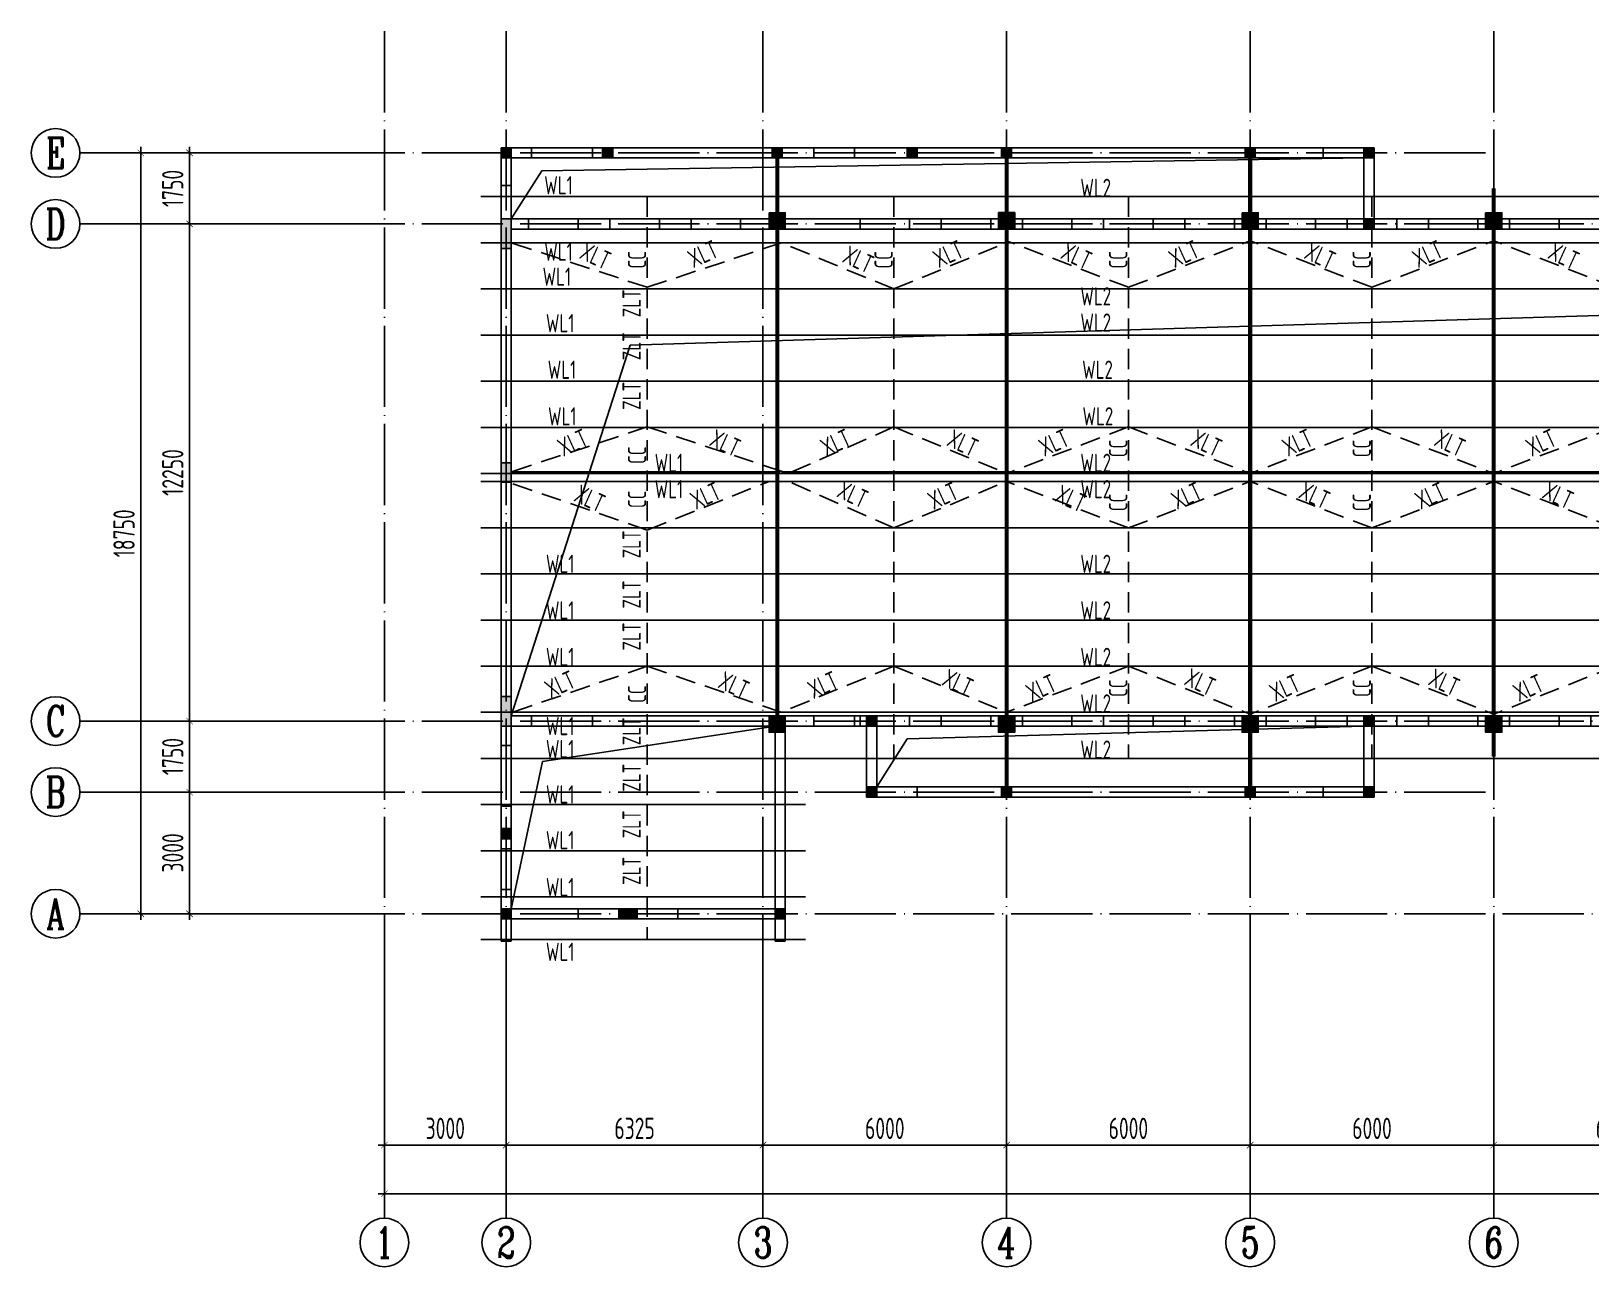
# Model space of a CAD drawing. Extents: x -159214 to 158333, y 7819 to 689505.
# Drawn here: x -159214 to -120799, y 282470 to 312920 of the extents above; entities that cross this region are included whole.
import ezdxf
from ezdxf.enums import TextEntityAlignment as Align

# ---------------------------------------------------------------- set-up
doc = ezdxf.new("R2010")
doc.units = 0
doc.header["$LTSCALE"] = 1000
doc.header["$PDMODE"] = 3
doc.linetypes.add('DASHED', pattern=[0.75, 0.5, -0.25])
doc.linetypes.add('DOTE', pattern=[2.42, 2, -0.2, 0.02, -0.2])
doc.layers.get('0').update_dxf_attribs({"linetype": 'CONTINUOUS'})
doc.layers.get('Defpoints').update_dxf_attribs({"linetype": 'CONTINUOUS'})
for name, color, linetype in [('d-一层结构平面', 4, 'CONTINUOUS'), ('d-檩条布置', 7, 'CONTINUOUS'), ('d-轴线', 7, 'CONTINUOUS'), ('系杆编号', 7, 'CONTINUOUS'), ('邓-AXIS', 1, 'DOTE'), ('邓-AXIS_DIM', 3, 'CONTINUOUS'), ('邓-AXIS_NUM', 7, 'CONTINUOUS'), ('邓-BEAM_BR', 4, 'DASHED'), ('邓-BEAM_SE_CON', 144, 'CONTINUOUS'), ('邓-BEAM_WA', 4, 'DASHED'), ('邓-COLU', 7, 'CONTINUOUS'), ('邓-COLU_HATCH', 8, 'CONTINUOUS'), ('邓-DIM', 3, 'CONTINUOUS'), ('邓-STPM_RBEAM_THICK', 3, 'CONTINUOUS'), ('邓-STPM_SBEAM_THICK', 2, 'CONTINUOUS'), ('邓-STWM_PL_NUM', 7, 'CONTINUOUS'), ('邓-STWM_PL_THIN', 2, 'CONTINUOUS'), ('邓-STWM_XLT_TNDSH', 6, 'DASHED'), ('邓-STWM_ZLT_TNDSH', 6, 'DASHED'), ('邓-TEXT', 7, 'CONTINUOUS'), ('邓-WALL', 2, 'CONTINUOUS'), ('邓-WALL_BR', 2, 'CONTINUOUS')]:
    doc.layers.add(name, color=color, linetype=linetype)
doc.styles.add('TSSD_Axis', font='complex.shx', dxfattribs={"width": 0.7, "bigfont": 'hztxt.shx'})
doc.styles.add('TSSD_Dimension', font='tssdeng.shx', dxfattribs={"width": 0.7, "bigfont": 'Hztxt.shx'})
doc.styles.add('TSSD_Label', font='tssdeng.shx', dxfattribs={"width": 0.7, "bigfont": 'Hztxt.shx'})
doc.dimstyles.new('TSSD_150_150', dxfattribs={"dimtxt": 525, "dimasz": 150, "dimexe": 150, "dimexo": 375, "dimgap": 150, "dimtad": 1, "dimdec": 0, "dimzin": 0, "dimdsep": 46, "dimtxsty": 'TSSD_Dimension', "dimblk": 'ARCHTICK', "dimblk1": 'ARCHTICK', "dimblk2": 'ARCHTICK', "dimcen": 0, "dimdle": 150, "dimclrt": 7, "dimadec": 0, "dimazin": 0, "dimtfac": 1, "dimtdec": 0, "dimtix": 1, "dimtmove": 2, "dimatfit": 3, "dimfxl": 1, "dimtolj": 1, "dimtzin": 0, "dimarcsym": 0})

# ---------------------------------------------------------------- blocks, each defined once
blk = doc.blocks.new('_ArchTick')
at = {"color": 0, "linetype": 'ByBlock', "const_width": 0.1}
blk.add_lwpolyline([(-0.53, -0.53), (0.53, 0.53)], dxfattribs=at)
blk = doc.blocks.new('*D147')
at = {"layer": 'Defpoints', "color": 0}
for p in [(0, -18500), (99450, -18500), (99450, -23900)]:
    blk.add_point(p, dxfattribs=at)
at = {"layer": '邓-AXIS_DIM', "color": 0, "lineweight": -2}
for p, q in [((0, -18875), (0, -24050)), ((99450, -18875), (99450, -24050)), ((-150, -23900), (99600, -23900))]:
    blk.add_line(p, q, dxfattribs=at)
at = {"layer": '邓-AXIS_DIM', "color": 0, "lineweight": -2, "xscale": 150, "yscale": 150, "zscale": 150, "rotation": 180}
blk.add_blockref('_ArchTick', (0, -23900), dxfattribs=at)
at = {"layer": '邓-AXIS_DIM', "color": 0, "lineweight": -2, "xscale": 150, "yscale": 150, "zscale": 150}
blk.add_blockref('_ArchTick', (99450, -23900), dxfattribs=at)
at = {"layer": '邓-AXIS_DIM', "color": 7, "insert": (49725, -23487.5), "char_height": 525, "attachment_point": 5, "style": 'TSSD_Dimension'}
blk.add_mtext('\\A1;99450', dxfattribs=at)
blk = doc.blocks.new('ts_axno')
at = {"color": 0, "linetype": 'ByBlock', "lineweight": -2}
blk.add_circle((0, 0), 0.5, dxfattribs=at)
at = {"color": 0, "linetype": 'ByBlock', "lineweight": -2, "style": 'TSSD_Axis', "width": 0.7}
blk.add_attdef('A', text='', height=0.6, dxfattribs=at).set_placement((0, 0), align=Align.MIDDLE_CENTER)
blk = doc.blocks.new('*D148')
at = {"layer": 'Defpoints', "color": 0}
for p in [(-4800, -14000), (-1500, -14000), (-1500, -17000)]:
    blk.add_point(p, dxfattribs=at)
at = {"layer": '邓-AXIS_DIM', "color": 0, "lineweight": -2}
for p, q in [((-1875, -14000), (-4950, -14000)), ((-4800, -17150), (-4800, -13850)), ((-1875, -17000), (-4950, -17000))]:
    blk.add_line(p, q, dxfattribs=at)
at = {"layer": '邓-AXIS_DIM', "color": 0, "lineweight": -2, "xscale": 150, "yscale": 150, "zscale": 150}
for p, rotation in [((-4800, -14000), 90), ((-4800, -17000), 270)]:
    blk.add_blockref('_ArchTick', p, dxfattribs=dict(at, rotation=rotation))
at = {"layer": '邓-AXIS_DIM', "color": 7, "insert": (-5212.5, -15500), "char_height": 525, "attachment_point": 5, "rotation": 90, "style": 'TSSD_Dimension'}
blk.add_mtext('\\A1;3000', dxfattribs=at)
blk = doc.blocks.new('*D149')
at = {"layer": 'Defpoints', "color": 0}
for p in [(-4800, -12250), (-1500, -12250), (-1500, -14000)]:
    blk.add_point(p, dxfattribs=at)
at = {"layer": '邓-AXIS_DIM', "color": 0, "lineweight": -2}
for p, q in [((-1875, -12250), (-4950, -12250)), ((-4800, -14150), (-4800, -12100)), ((-1875, -14000), (-4950, -14000))]:
    blk.add_line(p, q, dxfattribs=at)
at = {"layer": '邓-AXIS_DIM', "color": 0, "lineweight": -2, "xscale": 150, "yscale": 150, "zscale": 150}
for p, rotation in [((-4800, -12250), 90), ((-4800, -14000), 270)]:
    blk.add_blockref('_ArchTick', p, dxfattribs=dict(at, rotation=rotation))
at = {"layer": '邓-AXIS_DIM', "color": 7, "insert": (-5212.5, -13125), "char_height": 525, "attachment_point": 5, "rotation": 90, "style": 'TSSD_Dimension'}
blk.add_mtext('\\A1;1750', dxfattribs=at)
blk = doc.blocks.new('*D150')
at = {"layer": 'Defpoints', "color": 0}
for p in [(-4800, 0), (-1500, 0), (-1500, -12250)]:
    blk.add_point(p, dxfattribs=at)
at = {"layer": '邓-AXIS_DIM', "color": 0, "lineweight": -2}
for p, q in [((-1875, 0), (-4950, 0)), ((-4800, -12400), (-4800, 150)), ((-1875, -12250), (-4950, -12250))]:
    blk.add_line(p, q, dxfattribs=at)
at = {"layer": '邓-AXIS_DIM', "color": 0, "lineweight": -2, "xscale": 150, "yscale": 150, "zscale": 150}
for p, rotation in [((-4800, 0), 90), ((-4800, -12250), 270)]:
    blk.add_blockref('_ArchTick', p, dxfattribs=dict(at, rotation=rotation))
at = {"layer": '邓-AXIS_DIM', "color": 7, "insert": (-5212.5, -6125), "char_height": 525, "attachment_point": 5, "rotation": 90, "style": 'TSSD_Dimension'}
blk.add_mtext('\\A1;12250', dxfattribs=at)
blk = doc.blocks.new('*D151')
at = {"layer": 'Defpoints', "color": 0}
for p in [(-4800, 1750), (-1500, 1750), (-1500, 0)]:
    blk.add_point(p, dxfattribs=at)
at = {"layer": '邓-AXIS_DIM', "color": 0, "lineweight": -2}
for p, q in [((-1875, 1750), (-4950, 1750)), ((-4800, -150), (-4800, 1900)), ((-1875, 0), (-4950, 0))]:
    blk.add_line(p, q, dxfattribs=at)
at = {"layer": '邓-AXIS_DIM', "color": 0, "lineweight": -2, "xscale": 150, "yscale": 150, "zscale": 150}
for p, rotation in [((-4800, 1750), 90), ((-4800, 0), 270)]:
    blk.add_blockref('_ArchTick', p, dxfattribs=dict(at, rotation=rotation))
at = {"layer": '邓-AXIS_DIM', "color": 7, "insert": (-5212.5, 875), "char_height": 525, "attachment_point": 5, "rotation": 90, "style": 'TSSD_Dimension'}
blk.add_mtext('\\A1;1750', dxfattribs=at)
blk = doc.blocks.new('*D152')
at = {"layer": 'Defpoints', "color": 0}
for p in [(0, -18500), (3000, -18500), (3000, -22700)]:
    blk.add_point(p, dxfattribs=at)
at = {"layer": '邓-AXIS_DIM', "color": 0, "lineweight": -2}
for p, q in [((0, -18875), (0, -22850)), ((3000, -18875), (3000, -22850)), ((-150, -22700), (3150, -22700))]:
    blk.add_line(p, q, dxfattribs=at)
at = {"layer": '邓-AXIS_DIM', "color": 0, "lineweight": -2, "xscale": 150, "yscale": 150, "zscale": 150, "rotation": 180}
blk.add_blockref('_ArchTick', (0, -22700), dxfattribs=at)
at = {"layer": '邓-AXIS_DIM', "color": 0, "lineweight": -2, "xscale": 150, "yscale": 150, "zscale": 150}
blk.add_blockref('_ArchTick', (3000, -22700), dxfattribs=at)
at = {"layer": '邓-AXIS_DIM', "color": 7, "insert": (1500, -22287.5), "char_height": 525, "attachment_point": 5, "style": 'TSSD_Dimension'}
blk.add_mtext('\\A1;3000', dxfattribs=at)
blk = doc.blocks.new('*D153')
at = {"layer": 'Defpoints', "color": 0}
for p in [(3000, -18500), (9325, -18500, 0), (9325, -22700)]:
    blk.add_point(p, dxfattribs=at)
at = {"layer": '邓-AXIS_DIM', "color": 0, "lineweight": -2}
for p, q in [((3000, -18875), (3000, -22850)), ((9325, -18875), (9325, -22850)), ((2850, -22700), (9475, -22700))]:
    blk.add_line(p, q, dxfattribs=at)
at = {"layer": '邓-AXIS_DIM', "color": 0, "lineweight": -2, "xscale": 150, "yscale": 150, "zscale": 150, "rotation": 180}
blk.add_blockref('_ArchTick', (3000, -22700), dxfattribs=at)
at = {"layer": '邓-AXIS_DIM', "color": 0, "lineweight": -2, "xscale": 150, "yscale": 150, "zscale": 150}
blk.add_blockref('_ArchTick', (9325, -22700), dxfattribs=at)
at = {"layer": '邓-AXIS_DIM', "color": 7, "insert": (6162.5, -22287.5), "char_height": 525, "attachment_point": 5, "style": 'TSSD_Dimension'}
blk.add_mtext('\\A1;6325', dxfattribs=at)
blk = doc.blocks.new('*D154')
at = {"layer": 'Defpoints', "color": 0}
for p in [(9325, -18500, 0), (15325, -18500), (15325, -22700)]:
    blk.add_point(p, dxfattribs=at)
at = {"layer": '邓-AXIS_DIM', "color": 0, "lineweight": -2}
for p, q in [((9325, -18875), (9325, -22850)), ((15325, -18875), (15325, -22850)), ((9175, -22700), (15475, -22700))]:
    blk.add_line(p, q, dxfattribs=at)
at = {"layer": '邓-AXIS_DIM', "color": 0, "lineweight": -2, "xscale": 150, "yscale": 150, "zscale": 150, "rotation": 180}
blk.add_blockref('_ArchTick', (9325, -22700), dxfattribs=at)
at = {"layer": '邓-AXIS_DIM', "color": 0, "lineweight": -2, "xscale": 150, "yscale": 150, "zscale": 150}
blk.add_blockref('_ArchTick', (15325, -22700), dxfattribs=at)
at = {"layer": '邓-AXIS_DIM', "color": 7, "insert": (12325, -22287.5), "char_height": 525, "attachment_point": 5, "style": 'TSSD_Dimension'}
blk.add_mtext('\\A1;6000', dxfattribs=at)
blk = doc.blocks.new('*D155')
at = {"layer": 'Defpoints', "color": 0}
for p in [(15325, -18500), (21325, -18500), (21325, -22700)]:
    blk.add_point(p, dxfattribs=at)
at = {"layer": '邓-AXIS_DIM', "color": 0, "lineweight": -2}
for p, q in [((15325, -18875), (15325, -22850)), ((21325, -18875), (21325, -22850)), ((15175, -22700), (21475, -22700))]:
    blk.add_line(p, q, dxfattribs=at)
at = {"layer": '邓-AXIS_DIM', "color": 0, "lineweight": -2, "xscale": 150, "yscale": 150, "zscale": 150, "rotation": 180}
blk.add_blockref('_ArchTick', (15325, -22700), dxfattribs=at)
at = {"layer": '邓-AXIS_DIM', "color": 0, "lineweight": -2, "xscale": 150, "yscale": 150, "zscale": 150}
blk.add_blockref('_ArchTick', (21325, -22700), dxfattribs=at)
at = {"layer": '邓-AXIS_DIM', "color": 7, "insert": (18325, -22287.5), "char_height": 525, "attachment_point": 5, "style": 'TSSD_Dimension'}
blk.add_mtext('\\A1;6000', dxfattribs=at)
blk = doc.blocks.new('*D156')
at = {"layer": 'Defpoints', "color": 0}
for p in [(21325, -18500), (27325, -18500), (27325, -22700)]:
    blk.add_point(p, dxfattribs=at)
at = {"layer": '邓-AXIS_DIM', "color": 0, "lineweight": -2}
for p, q in [((21325, -18875), (21325, -22850)), ((27325, -18875), (27325, -22850)), ((21175, -22700), (27475, -22700))]:
    blk.add_line(p, q, dxfattribs=at)
at = {"layer": '邓-AXIS_DIM', "color": 0, "lineweight": -2, "xscale": 150, "yscale": 150, "zscale": 150, "rotation": 180}
blk.add_blockref('_ArchTick', (21325, -22700), dxfattribs=at)
at = {"layer": '邓-AXIS_DIM', "color": 0, "lineweight": -2, "xscale": 150, "yscale": 150, "zscale": 150}
blk.add_blockref('_ArchTick', (27325, -22700), dxfattribs=at)
at = {"layer": '邓-AXIS_DIM', "color": 7, "insert": (24325, -22287.5), "char_height": 525, "attachment_point": 5, "style": 'TSSD_Dimension'}
blk.add_mtext('\\A1;6000', dxfattribs=at)
blk = doc.blocks.new('*D157')
at = {"layer": 'Defpoints', "color": 0}
for p in [(27325, -18500), (33325, -18500), (33325, -22700)]:
    blk.add_point(p, dxfattribs=at)
at = {"layer": '邓-AXIS_DIM', "color": 0, "lineweight": -2}
for p, q in [((27325, -18875), (27325, -22850)), ((33325, -18875), (33325, -22850)), ((27175, -22700), (33475, -22700))]:
    blk.add_line(p, q, dxfattribs=at)
at = {"layer": '邓-AXIS_DIM', "color": 0, "lineweight": -2, "xscale": 150, "yscale": 150, "zscale": 150, "rotation": 180}
blk.add_blockref('_ArchTick', (27325, -22700), dxfattribs=at)
at = {"layer": '邓-AXIS_DIM', "color": 0, "lineweight": -2, "xscale": 150, "yscale": 150, "zscale": 150}
blk.add_blockref('_ArchTick', (33325, -22700), dxfattribs=at)
at = {"layer": '邓-AXIS_DIM', "color": 7, "insert": (30325, -22287.5), "char_height": 525, "attachment_point": 5, "style": 'TSSD_Dimension'}
blk.add_mtext('\\A1;6000', dxfattribs=at)
blk = doc.blocks.new('*D160')
at = {"layer": 'Defpoints', "color": 0}
for p in [(-6000, 1750), (-1500, 1750), (-1500, -17000)]:
    blk.add_point(p, dxfattribs=at)
at = {"layer": '邓-AXIS_DIM', "color": 0, "lineweight": -2}
for p, q in [((-1875, 1750), (-6150, 1750)), ((-6000, -17150), (-6000, 1900)), ((-1875, -17000), (-6150, -17000))]:
    blk.add_line(p, q, dxfattribs=at)
at = {"layer": '邓-AXIS_DIM', "color": 0, "lineweight": -2, "xscale": 150, "yscale": 150, "zscale": 150}
for p, rotation in [((-6000, 1750), 90), ((-6000, -17000), 270)]:
    blk.add_blockref('_ArchTick', p, dxfattribs=dict(at, rotation=rotation))
at = {"layer": '邓-AXIS_DIM', "color": 7, "insert": (-6412.5, -7625), "char_height": 525, "attachment_point": 5, "rotation": 90, "style": 'TSSD_Dimension'}
blk.add_mtext('\\A1;18750', dxfattribs=at)
blk = doc.blocks.new('Ts_Dk')
at = {"color": 0, "linetype": 'DASHED'}
for p, q in [((0.5, 0.5), (-0.5, 0.5)), ((-0.5, -0.5), (0.5, -0.5))]:
    blk.add_line(p, q, dxfattribs=at)
at = {"color": 0, "linetype": 'ByBlock'}
for p, q in [((-0.5, 0.5), (-0.5, -0.5)), ((0.5, -0.5), (0.5, 0.5))]:
    blk.add_line(p, q, dxfattribs=at)
at = {"color": 0, "linetype": 'ByBlock', "width": 0.7}
blk.add_attdef('DK', text='', height=0.01, dxfattribs=at).set_placement((0, 1.5), align=Align.BOTTOM_CENTER)
blk = doc.blocks.new('局部柱')
at = {"layer": '邓-COLU_HATCH'}
for points in [[(-125, 125), (125, 125), (125, -125), (-125, -125)], [(6550, 125), (6800, 125), (6800, -125), (6550, -125)], [(9875, 125), (10125, 125), (10125, -125), (9875, -125)], [(12200, 125), (12450, 125), (12450, -125), (12200, -125)], [(18200, 125), (18450, 125), (18450, -125), (18200, -125)], [(21125, 125), (21375, 125), (21375, -125), (21125, -125)], [(21125, -1625), (21375, -1625), (21375, -1875), (21125, -1875)], [(8875, -13875), (9125, -13875), (9125, -14125), (8875, -14125)], [(21125, -13875), (21375, -13875), (21375, -14125), (21125, -14125)], [(8875, -15625), (9125, -15625), (9125, -15875), (8875, -15875)], [(12200, -15625), (12450, -15625), (12450, -15875), (12200, -15875)], [(18200, -15625), (18450, -15625), (18450, -15875), (18200, -15875)], [(21125, -15625), (21375, -15625), (21375, -15875), (21125, -15875)]]:
    blk.add_hatch(color=256, dxfattribs=at).paths.add_polyline_path(points)
at = {"layer": '邓-COLU'}
for points in [[(-125, 125), (125, 125), (125, -125), (-125, -125)], [(9875, 125), (10125, 125), (10125, -125), (9875, -125)], [(21125, 125), (21375, 125), (21375, -125), (21125, -125)], [(21125, -1625), (21375, -1625), (21375, -1875), (21125, -1875)], [(8875, -13875), (9125, -13875), (9125, -14125), (8875, -14125)], [(21125, -13875), (21375, -13875), (21375, -14125), (21125, -14125)], [(8875, -15625), (9125, -15625), (9125, -15875), (8875, -15875)], [(21125, -15625), (21375, -15625), (21375, -15875), (21125, -15875)]]:
    blk.add_lwpolyline(points, close=True, dxfattribs=at)
at = {"layer": '邓-COLU', "elevation": 0}
for points in [[(6550, 125), (6800, 125), (6800, -125), (6550, -125)], [(12200, 125), (12450, 125), (12450, -125), (12200, -125)], [(18200, 125), (18450, 125), (18450, -125), (18200, -125)], [(12200, -15625), (12450, -15625), (12450, -15875), (12200, -15875)], [(18200, -15625), (18450, -15625), (18450, -15875), (18200, -15875)]]:
    blk.add_lwpolyline(points, close=True, dxfattribs=at)
blk = doc.blocks.new('蛋种鸡舍一层结构')
at = {"layer": '邓-COLU_HATCH'}
for points in [[(2875, -605), (3125, -605), (3125, 125), (2875, 125)], [(9475, 275), (9875, 275), (9875, -125), (9475, -125)], [(15125, 280), (15525, 280), (15525, -120), (15125, -120)], [(21125, 275), (21525, 275), (21525, -125), (21125, -125)], [(27125, 275), (27525, 275), (27525, -125), (27125, -125)], [(2875, -6365), (3125, -6365), (3125, -5885), (2875, -5885)], [(2875, -11645), (3125, -11645), (3125, -12375), (2875, -12375)], [(9475, -12125), (9875, -12125), (9875, -12525), (9475, -12525)], [(15125, -12125), (15525, -12125), (15525, -12525), (15125, -12525)], [(21125, -12125), (21525, -12125), (21525, -12525), (21125, -12525)], [(27125, -12125), (27525, -12125), (27525, -12525), (27125, -12525)], [(2875, -16875), (3125, -16875), (3125, -17125), (2875, -17125)], [(5775, -16875), (6225, -16875), (6225, -17125), (5775, -17125)], [(9625, -16875), (9875, -16875), (9875, -17125), (9625, -17125)], [(9625, -16875), (9875, -16875), (9875, -17125), (9625, -17125)]]:
    blk.add_hatch(color=256, dxfattribs=at).paths.add_polyline_path(points)
at = {"layer": '邓-COLU'}
for points in [[(2875, -605), (3125, -605), (3125, 125), (2875, 125)], [(9475, 275), (9875, 275), (9875, -125), (9475, -125)], [(15125, 280), (15525, 280), (15525, -120), (15125, -120)], [(27125, 275), (27525, 275), (27525, -125), (27125, -125)], [(2875, -6365), (3125, -6365), (3125, -5885), (2875, -5885)], [(2875, -11645), (3125, -11645), (3125, -12375), (2875, -12375)], [(9475, -12125), (9875, -12125), (9875, -12525), (9475, -12525)], [(15125, -12125), (15525, -12125), (15525, -12525), (15125, -12525)], [(27125, -12125), (27525, -12125), (27525, -12525), (27125, -12525)], [(2875, -16875), (3125, -16875), (3125, -17125), (2875, -17125)], [(5775, -16875), (6225, -16875), (6225, -17125), (5775, -17125)], [(9625, -16875), (9875, -16875), (9875, -17125), (9625, -17125)]]:
    blk.add_lwpolyline(points, close=True, dxfattribs=at)
at = {"layer": '邓-COLU', "elevation": 0}
for points in [[(21125, 275), (21525, 275), (21525, -125), (21125, -125)], [(21125, -12125), (21525, -12125), (21525, -12525), (21125, -12525)]]:
    blk.add_lwpolyline(points, close=True, dxfattribs=at)
blk = doc.blocks.new('2.9米高墙体')
at = {"layer": '邓-COLU_HATCH'}
for points in [[(2375, 1865), (2625, 1865), (2625, 1615), (2375, 1615)], [(-125, -14910), (125, -14910), (125, -15160), (-125, -15160)]]:
    blk.add_hatch(color=256, dxfattribs=at).paths.add_polyline_path(points)
at = {"layer": '邓-BEAM_SE_CON'}
for p, q in [((125, 115), (21125, 115)), ((125, -135), (21125, -135)), ((12325, -12135), (9125, -12135)), ((12450, -12135), (21125, -12135)), ((12325, -12385), (9125, -12385)), ((9125, -12385), (12125, -12385)), ((21125, -12385), (12450, -12385))]:
    blk.add_line(p, q, dxfattribs=at)
at = {"layer": '邓-COLU', "elevation": 0}
blk.add_lwpolyline([(2375, 1865), (2625, 1865), (2625, 1615), (2375, 1615)], close=True, dxfattribs=at)
at = {"layer": '邓-COLU'}
blk.add_lwpolyline([(-125, -14910), (125, -14910), (125, -15160), (-125, -15160)], close=True, dxfattribs=at)
at = {"layer": '邓-TEXT'}
for points in [[(125, 115), (880, 1299), (21125, 1615)], [(125, -16890), (896, -13257), (6625, -12385)], [(9125, -13885), (9880, -12701), (21125, -12385)]]:
    blk.add_lwpolyline(points, dxfattribs=at)
at = {"layer": '邓-WALL'}
for p, q in [((9125, -13885), (9125, -12135)), ((21125, -13885), (21125, -12135)), ((8875, -14135), (8875, -12385)), ((21375, -13885), (21375, -12385)), ((8875, -14135), (9250, -14135))]:
    blk.add_line(p, q, dxfattribs=at)
at = {"layer": '邓-WALL_BR'}
for p, q in [((-125, 1865), (625, 1865)), ((-125, -615), (-125, 1865)), ((125, 1615), (625, 1615)), ((125, -615), (125, 1615)), ((625, 1865), (625, 1615)), ((2125, 1865), (2125, 1615)), ((2125, 1865), (6700, 1865, 0)), ((2125, 1615), (6700, 1615, 0)), ((6950, 1865), (7575, 1865)), ((6950, 1615), (7575, 1615)), ((7575, 1865), (7575, 1615)), ((8575, 1865), (8575, 1615)), ((8575, 1865), (9875, 1865)), ((8575, 1615), (9875, 1615)), ((20125, 1865), (20125, 1615)), ((20125, 1865), (21375, 1865)), ((20125, 1615), (21125, 1615)), ((21125, -135), (21125, 1615)), ((21375, 115), (21375, 1865)), ((37575, 115), (21375, 115)), ((37575, -135), (21125, -135)), ((-125, -615), (125, -615)), ((-125, -15410), (-125, -11655)), ((-125, -11655), (125, -11655)), ((125, -12135), (125, -11655)), ((625, -12135), (125, -12135)), ((625, -12135), (625, -12385)), ((7575, -12135), (2125, -12135)), ((2125, -12135), (2125, -12385)), ((7575, -12135), (7575, -12385)), ((8575, -12135), (8575, -12385)), ((9125, -12135), (8575, -12135)), ((37575, -12135), (21125, -12135)), ((625, -12385), (125, -12385)), ((125, -15410), (125, -12385)), ((6625, -12385), (2125, -12385)), ((6625, -16885), (6625, -12385)), ((7575, -12385), (6875, -12385)), ((6875, -16997), (6875, -12385)), ((8875, -12385), (8575, -12385)), ((37575, -12385), (21375, -12385)), ((10125, -13885), (9125, -13885)), ((10125, -14135), (9250, -14135)), ((10125, -13885), (10125, -14135)), ((21125, -13885), (20125, -13885)), ((20125, -13885), (20125, -14135)), ((21375, -14135), (20125, -14135)), ((21375, -14135), (21375, -13885)), ((-125, -15410), (125, -15410)), ((-125, -17135), (-125, -16410)), ((-125, -16410), (125, -16410)), ((125, -16885), (125, -16410)), ((125, -16885), (6625, -16885)), ((6875, -16885), (6875, -17135)), ((-125, -17135), (6875, -17135))]:
    blk.add_line(p, q, dxfattribs=at)
at = {"layer": 'd-一层结构平面'}
blk.add_blockref('蛋种鸡舍一层结构', (-3000, -10), dxfattribs=at)
at = {"layer": '邓-BEAM_BR'}
for p, xscale, yscale, zscale in [((1375, 1740), 1500.000000000116, 250, 1500.000000000116), ((15125, 1740), 10000, 249.9999999999418, 10000), ((1375, -12260), 1500.000000000116, 250.0000000000582, 1500.000000000116), ((8075, -12260), 1000, 250, 1000), ((15125, -14010), 10000, 249.9999999999418, 10000)]:
    blk.add_blockref('Ts_Dk', p, dxfattribs=dict(at, xscale=xscale, yscale=yscale, zscale=zscale))
for p, xscale, yscale, zscale, rotation in [((8075, 1740), 1000, 250.0000000002328, 1000, 180), ((0, -6135), 11040, 250, 10000, 90), ((0, -15910), 1000, 249.9999999998836, 1000, 90)]:
    blk.add_blockref('Ts_Dk', p, dxfattribs=dict(at, xscale=xscale, yscale=yscale, zscale=zscale, rotation=rotation))
at = {"layer": '邓-DIM'}
blk.add_blockref('局部柱', (0, 1740), dxfattribs=at)
blk = doc.blocks.new('4.4标高墙体')
at = {"layer": '邓-BEAM_SE_CON'}
for p, q in [((125, -1630), (21125, -1630)), ((125, -1880), (21125, -1880)), ((9125, -13880), (21125, -13880)), ((9125, -14130), (21125, -14130))]:
    blk.add_line(p, q, dxfattribs=at)
at = {"layer": '邓-STPM_RBEAM_THICK', "const_width": 100}
for points in [[(6675, -1480), (6675, -130)], [(12325, -1475), (12325, -130)], [(18325, -1480), (18325, -130)], [(12325, -15630), (12325, -14180)], [(18325, -15630), (18325, -14180)]]:
    blk.add_lwpolyline(points, dxfattribs=at)
at = {"layer": '邓-TEXT'}
for points in [[(125, -1630), (880, -446), (21125, -130)], [(125, -13875), (3056, -4744), (96325, -1880)], [(125, -18630), (896, -15002), (6625, -14130)], [(9125, -15630), (9880, -14446), (21125, -14130)]]:
    blk.add_lwpolyline(points, dxfattribs=at)
at = {"layer": '邓-WALL'}
for p, q in [((-125, -14005), (-125, -14605)), ((125, -14130), (125, -14605)), ((6625, -13880), (6875, -13880)), ((6625, -18630), (6625, -14130)), ((6875, -18880), (6875, -14130)), ((9125, -13880), (8875, -13880)), ((8875, -14130), (8875, -15880)), ((9125, -13880), (9125, -15630)), ((21125, -15630), (21125, -13880)), ((21125, -13880), (21375, -13880)), ((21375, -15880), (21375, -14130)), ((-125, -14605), (125, -14605)), ((9125, -15630), (10125, -15630)), ((10125, -15630), (10125, -15880)), ((20125, -15630), (21125, -15630)), ((20125, -15630), (20125, -15880)), ((-125, -16105), (125, -16105)), ((-125, -16105), (-125, -18880)), ((125, -16105), (125, -18630)), ((8875, -15880), (10125, -15880)), ((20125, -15880), (21375, -15880)), ((125, -18630), (1775, -18630)), ((1775, -18630), (1775, -18880)), ((2775, -18630), (2775, -18880)), ((2775, -18630), (3225, -18630)), ((3225, -18630), (3225, -18880)), ((4225, -18630), (4225, -18880)), ((4225, -18630), (6625, -18630)), ((-125, -18880), (1775, -18880)), ((2775, -18880), (3225, -18880)), ((4225, -18880), (6875, -18880))]:
    blk.add_line(p, q, dxfattribs=at)
at = {"layer": '邓-WALL_BR'}
for p, q in [((-125, 120), (10125, 120)), ((-125, -2360), (-125, 120)), ((10125, 120), (10125, -130)), ((20125, 120), (20125, -130)), ((20125, 120), (21375, 120)), ((21375, 120), (21375, -1630)), ((125, -130), (10125, -130)), ((125, -2360), (125, -130)), ((20125, -130), (21125, -130)), ((21125, -130), (21125, -1630)), ((21375, -1630), (84075, -1630)), ((21375, -1880), (84075, -1880)), ((-125, -2360), (125, -2360)), ((-125, -14130), (-125, -13400)), ((-125, -13400), (125, -13400)), ((125, -13880), (125, -13400)), ((6625, -13880), (125, -13880)), ((6625, -14130), (125, -14130)), ((8875, -13880), (6875, -13880)), ((8875, -14130), (6875, -14130)), ((96325, -13880), (21375, -13880)), ((96575, -14130), (21375, -14130))]:
    blk.add_line(p, q, dxfattribs=at)
at = {"layer": 'd-一层结构平面'}
blk.add_blockref('蛋种鸡舍一层结构', (-3000, -1755), dxfattribs=at)
at = {"layer": '邓-BEAM_BR', "xscale": 10000.00000000011, "yscale": 250.0000000001746, "zscale": 10000.00000000011}
blk.add_blockref('Ts_Dk', (15125, -5, 0), dxfattribs=at)
at = {"layer": '邓-BEAM_BR', "xscale": 11040.11002356015, "yscale": 250, "zscale": 10000.00000000003, "rotation": 90}
blk.add_blockref('Ts_Dk', (0, -7880), dxfattribs=at)
at = {"layer": '邓-BEAM_WA', "xscale": 1500, "yscale": 249.9999999998836, "zscale": 1500, "rotation": 90}
blk.add_blockref('Ts_Dk', (0, -15355), dxfattribs=at)
at = {"layer": '邓-BEAM_WA'}
for p, xscale, yscale, zscale in [((15125, -15755), 10000, 250, 10000), ((2275, -18755), 1000, 249.9999999999709, 1000), ((3725, -18755), 1000, 249.9999999999709, 1000)]:
    blk.add_blockref('Ts_Dk', p, dxfattribs=dict(at, xscale=xscale, yscale=yscale, zscale=zscale))
at = {"layer": '邓-DIM'}
blk.add_blockref('局部柱', (0, -5, 0), dxfattribs=at)
blk = doc.blocks.new('6.8米墙体')
at = {"layer": '系杆编号'}
for p, q in [((2875, -1630), (2875, -810)), ((2875, -810), (3125, -810)), ((3125, -1630), (3125, -810)), ((2875, -19430), (2875, -18880)), ((2875, -18880), (3125, -18880)), ((3125, -19430), (3125, -18880)), ((9625, -19430), (9625, -18880)), ((9625, -18880), (9875, -18880)), ((9875, -19430), (9875, -18880)), ((2875, -19430), (3125, -19430)), ((9625, -19430), (9875, -19430))]:
    blk.add_line(p, q, dxfattribs=at)
at = {"layer": '邓-WALL_BR'}
for p, q in [((2875, -18880), (2875, -1630)), ((2875, -1630), (3553, -1630)), ((3125, -1880), (3553, -1880)), ((3125, -13880), (3125, -1880)), ((3553, -1630), (3553, -1880)), ((4773, -1630), (4773, -1880)), ((4773, -1630), (5553, -1630)), ((4773, -1880), (5553, -1880)), ((5553, -1630), (5553, -1880)), ((6773, -1630), (6773, -1880)), ((6773, -1630), (7553, -1630)), ((6773, -1880), (7553, -1880)), ((7553, -1630), (7553, -1880)), ((8773, -1630), (8773, -1880)), ((8773, -1630), (11715, -1630)), ((8773, -1880), (11715, -1880)), ((11715, -1630), (11715, -1880)), ((12935, -1630), (12935, -1880)), ((12935, -1630), (13715, -1630)), ((12935, -1880), (13715, -1880)), ((13715, -1630), (13715, -1880)), ((14935, -1630), (14935, -1880)), ((14935, -1630), (15715, -1630)), ((14935, -1880), (15715, -1880)), ((15715, -1630), (15715, -1880)), ((16935, -1630), (16935, -1880)), ((16935, -1630), (17715, -1630)), ((16935, -1880), (17715, -1880)), ((17715, -1630), (17715, -1880)), ((18935, -1630), (18935, -1880)), ((18935, -1630), (19715, -1630)), ((18935, -1880), (19715, -1880)), ((19715, -1630), (19715, -1880)), ((20935, -1630), (20935, -1880)), ((20935, -1630), (21715, -1630)), ((20935, -1880), (21715, -1880)), ((21715, -1630), (21715, -1880)), ((22935, -1630), (22935, -1880)), ((22935, -1630), (23715, -1630)), ((22935, -1880), (23715, -1880)), ((23715, -1630), (23715, -1880)), ((24935, -1630), (24935, -1880)), ((24935, -1630), (25715, -1630)), ((24935, -1880), (25715, -1880)), ((25715, -1630), (25715, -1880)), ((26935, -1630), (26935, -1880)), ((26935, -1630), (27715, -1630)), ((26935, -1880), (27715, -1880)), ((27715, -1630), (27715, -1880)), ((28935, -1630), (28935, -1880)), ((28935, -1630), (29715, -1630)), ((28935, -1880), (29715, -1880)), ((11715, -13880), (3125, -13880)), ((3125, -14125), (3125, -18630)), ((9625, -14130), (3125, -14130)), ((9625, -18630), (9625, -14130)), ((9875, -18880), (9875, -14130)), ((11715, -14130), (9875, -14130)), ((11715, -13880), (11715, -14130)), ((12935, -13880), (12935, -14130)), ((13715, -13880), (12935, -13880)), ((13715, -14130), (12935, -14130)), ((13715, -13880), (13715, -14130)), ((14935, -13880), (14935, -14130)), ((15715, -13880), (14935, -13880)), ((15715, -14130), (14935, -14130)), ((15715, -13880), (15715, -14130)), ((16935, -13880), (16935, -14130)), ((17715, -13880), (16935, -13880)), ((17715, -14130), (16935, -14130)), ((17715, -13880), (17715, -14130)), ((18935, -13880), (18935, -14130)), ((19715, -13880), (18935, -13880)), ((19715, -14130), (18935, -14130)), ((19715, -13880), (19715, -14130)), ((20935, -13880), (20935, -14130)), ((21715, -13880), (20935, -13880)), ((21715, -14130), (20935, -14130)), ((21715, -13880), (21715, -14130)), ((22935, -13880), (22935, -14130)), ((23715, -13880), (22935, -13880)), ((23715, -14130), (22935, -14130)), ((23715, -13880), (23715, -14130)), ((24935, -13880), (24935, -14130)), ((25715, -13880), (24935, -13880)), ((25715, -14130), (24935, -14130)), ((25715, -13880), (25715, -14130)), ((26935, -13880), (26935, -14130)), ((27715, -13880), (26935, -13880)), ((27715, -14130), (26935, -14130)), ((27715, -13880), (27715, -14130)), ((28935, -13880), (28935, -14130)), ((29715, -13880), (28935, -13880)), ((29715, -14130), (28935, -14130)), ((29715, -13880), (29715, -14130)), ((3125, -18630), (9625, -18630)), ((2875, -18880), (9875, -18880))]:
    blk.add_line(p, q, dxfattribs=at)
at = {"layer": 'd-一层结构平面'}
blk.add_blockref('蛋种鸡舍一层结构', (0, -1755), dxfattribs=at)
at = {"layer": '邓-BEAM_BR', "xscale": 1220, "yscale": 250, "zscale": 1220}
for p in [(4163, -1755), (6163, -1755), (8163, -1755), (12325, -1755), (14325, -1755), (16325, -1755), (18325, -1755), (20325, -1755), (22325, -1755), (24325, -1755), (26325, -1755), (28325, -1755), (12325, -14005), (14325, -14005), (16325, -14005), (18325, -14005), (20325, -14005), (22325, -14005), (24325, -14005), (26325, -14005), (28325, -14005), (30325, -14005)]:
    blk.add_blockref('Ts_Dk', p, dxfattribs=at)
blk = doc.blocks.new('钢梁')
at = {"layer": '邓-STPM_RBEAM_THICK', "const_width": 100}
blk.add_lwpolyline([(9675, -875), (9675, -14175)], dxfattribs=at)
at = {"layer": '邓-STPM_RBEAM_THICK', "const_width": 100, "elevation": 0}
for points in [[(15325, -875), (15325, -14875)], [(21325, -875), (21325, -14875)], [(27325, -875), (27325, -14875)]]:
    blk.add_lwpolyline(points, dxfattribs=at)
at = {"layer": '邓-STPM_SBEAM_THICK', "const_width": 75}
for points in [[(3125, -7872), (9750, -7872)], [(9775, -7872), (15325, -7872)], [(15325, -7872), (21325, -7872)], [(21325, -7872), (27325, -7872)], [(27325, -7872), (33325, -7872)]]:
    blk.add_lwpolyline(points, dxfattribs=at)
blk = doc.blocks.new('檩条')
at = {"layer": '邓-STWM_PL_THIN'}
for p, q in [((-383, 962), (97317, 962)), ((-383, -175), (97317, -175)), ((-383, -1312), (97317, -1312)), ((-383, -2449), (97317, -2449)), ((-383, -3586), (97317, -3586)), ((-383, -4723), (97317, -4723)), ((-383, -5860), (97317, -5860)), ((-383, -6060), (97317, -6060)), ((-383, -7197), (97317, -7197)), ((-383, -8334), (97317, -8334)), ((-383, -9471), (97317, -9471)), ((-383, -10608), (97317, -10608)), ((-383, -11745), (97317, -11745)), ((-383, -12882), (97317, -12882)), ((-383, -14019), (7617, -14019)), ((-383, -15156), (7617, -15156)), ((-383, -16293), (7617, -16293)), ((-383, -17343), (7617, -17343))]:
    blk.add_line(p, q, dxfattribs=at)
at = {"layer": '邓-STWM_XLT_TNDSH'}
for p, q in [((3717, -1272), (367, -175)), ((3717, -1272), (7017, -175)), ((9792, -1312), (7017, -175)), ((9792, -1312), (12567, -175)), ((15567, -1272, 0), (12567, -125, 0)), ((15567, -1272, 0), (18567, -125, 0)), ((21567, -1272, 0), (18567, -125, 0)), ((21567, -1272, 0), (24567, -125, 0)), ((27567, -1272, 0), (24567, -125, 0)), ((3717, -4713), (242, -5860)), ((3717, -4713), (7192, -5860)), ((9792, -4713), (7192, -5860)), ((9792, -4713), (12567, -5860, 0)), ((15567, -4713, 0), (12567, -5860, 0)), ((15567, -4713, 0), (18567, -5860, 0)), ((21567, -4713, 0), (18567, -5860, 0)), ((21567, -4713, 0), (24567, -5860, 0)), ((27567, -4713, 0), (24567, -5860, 0)), ((3717, -7255), (242, -6055)), ((3717, -7255), (6717, -6055)), ((9792, -7202), (7192, -6055)), ((9792, -7202), (12567, -6055, 0)), ((15567, -7202), (12567, -6055, 0)), ((15567, -7202), (18567, -6055, 0)), ((21567, -7202), (18567, -6055, 0)), ((21567, -7202), (24567, -6055, 0)), ((27567, -7202), (24567, -6055, 0)), ((3717, -10608), (367, -11755)), ((3717, -10608), (7017, -11745)), ((9792, -10608), (7017, -11745)), ((9792, -10608), (12567, -11745)), ((15567, -10608), (12567, -11745)), ((15567, -10608), (18567, -11790, 0)), ((21567, -10608), (18567, -11790, 0)), ((21567, -10608), (24567, -11790, 0)), ((27567, -10608), (24567, -11790, 0))]:
    blk.add_line(p, q, dxfattribs=at)
at = {"layer": '邓-STWM_ZLT_TNDSH'}
for p, q in [((3717, 962), (3717, -17343)), ((9792, 962), (9792, -12882)), ((15567, 962, 0), (15567, -12882, 0)), ((21567, 962, 0), (21567, -12882, 0))]:
    blk.add_line(p, q, dxfattribs=at)
at = {"layer": '邓-STWM_PL_NUM', "style": 'TSSD_Label', "width": 0.7}
for s, p in [('WL1', (1179, 1018)), ('WL2', (14384, 955)), ('WL1', (1179, -619)), ('WL1', (1138, -1234)), ('WL2', (14384, -1719)), ('WL2', (14384, -2366)), ('WL1', (1220, -2381)), ('WL1', (1264, -3528)), ('WL2', (14428, -3528)), ('WL1', (1272, -4675)), ('WL2', (14436, -4675)), ('WL1', (3899, -5822)), ('WL2', (14384, -5822)), ('WL1', (3899, -6471)), ('WL2', (14384, -6471)), ('WL1', (1220, -8311)), ('WL2', (14384, -8311)), ('WL1', (1220, -9458)), ('WL2', (14384, -9458)), ('WL1', (1220, -10605)), ('WL2', (14384, -10605)), ('WL2', (14384, -11752)), ('WL1', (1220, -12309)), ('WL1', (1220, -12876)), ('WL2', (14384, -12889)), ('WL1', (1220, -13993)), ('WL1', (1220, -15122)), ('WL1', (1220, -16279)), ('WL1', (1220, -17873))]:
    blk.add_text(s, height=450, dxfattribs=at).set_placement(p)
at = {"layer": '邓-TEXT', "style": 'TSSD_Label', "width": 0.7}
for s, rotation, p in [('XLT', 335.4444, (2019, -549)), ('XLT', 24.5556, (4852, -806)), ('XLT', 335.4444, (8494, -641)), ('XLT', 24.5556, (10894, -806)), ('XLT', 335.4444, (13869, -549, 0)), ('XLT', 24.5556, (16702, -806, 0)), ('XLT', 335.4444, (19869, -549, 0)), ('XLT', 24.5556, (22702, -806, 0)), ('XLT', 335.4444, (25869, -549, 0)), ('CC', 90, (3690, -810)), ('CC', 90, (9765, -810)), ('CC', 90, (15540, -810, 0)), ('CC', 90, (21540, -810)), ('ZLT', 90, (3558, -2012)), ('ZLT', 90, (3558, -3070)), ('ZLT', 90, (3558, -4292)), ('XLT', 24.5556, (1648, -5454)), ('XLT', 335.4444, (5216, -5163)), ('XLT', 24.5556, (8123, -5454)), ('XLT', 335.4444, (11066, -5163, 0)), ('XLT', 24.5556, (13498, -5454, 0)), ('XLT', 335.4444, (17066, -5163, 0)), ('XLT', 24.5556, (19498, -5454, 0)), ('XLT', 335.4444, (23066, -5163, 0)), ('XLT', 24.5556, (25498, -5454, 0)), ('CC', 90, (3690, -5626)), ('CC', 90, (15540, -5460, 0)), ('CC', 90, (21540, -5460, 0)), ('XLT', 335.4444, (1879, -6532)), ('XLT', 24.5556, (4916, -6763)), ('XLT', 335.4444, (8354, -6427)), ('XLT', 24.5556, (10766, -6763, 0)), ('XLT', 335.4444, (13729, -6532, 0)), ('XLT', 24.5556, (16766, -6763, 0)), ('XLT', 335.4444, (19729, -6451, 0)), ('XLT', 24.5556, (22766, -6763, 0)), ('XLT', 335.4444, (25729, -6454, 0)), ('CC', 90, (3690, -6713)), ('CC', 90, (15540, -6790, 0)), ('CC', 90, (21540, -6790, 0)), ('ZLT', 90, (3558, -7952)), ('ZLT', 90, (3558, -9188)), ('ZLT', 90, (3558, -10223)), ('XLT', 24.5556, (1334, -11410)), ('XLT', 335.4444, (5429, -11128)), ('XLT', 24.5556, (7809, -11424)), ('XLT', 335.4444, (10945, -11067, 0)), ('XLT', 335.4444, (16914, -11055, 0)), ('XLT', 335.4444, (22923, -11059, 0)), ('CC', 90, (3690, -11515)), ('XLT', 24.5556, (13184, -11497, 0)), ('CC', 90, (15540, -11368, 0)), ('XLT', 24.5556, (19184, -11497, 0)), ('CC', 90, (21540, -11368, 0)), ('XLT', 24.5556, (25184, -11497, 0)), ('ZLT', 90, (3558, -12558)), ('ZLT', 90, (3558, -13705)), ('ZLT', 90, (3558, -14852)), ('ZLT', 90, (3558, -15999))]:
    blk.add_text(s, height=450, rotation=rotation, dxfattribs=at).set_placement(p)
blk = doc.blocks.new('模型整体')
at = {"layer": 'd-一层结构平面'}
blk.add_blockref('蛋种鸡舍一层结构', (0, -1750), dxfattribs=at)
at = {"layer": 'd-檩条布置'}
blk.add_blockref('檩条', (2758, -2040), dxfattribs=at)
at = {"layer": '邓-COLU_HATCH'}
blk.add_blockref('钢梁', (0, 0), dxfattribs=at)
at = {"layer": '邓-DIM'}
for name, p in [('6.8米墙体', (0, 5)), ('2.9米高墙体', (3000, -1740)), ('4.4标高墙体', (3000, 5))]:
    blk.add_blockref(name, p, dxfattribs=at)
blk = doc.blocks.new('办公附属轴线')
at = {"layer": '邓-AXIS'}
for p, q in [((0, 4750), (0, -18500)), ((3000, 4750), (3000, -18500)), ((9325, 4750, 0), (9325, -18500, 0)), ((15325, 4750, 0), (15325, -18500, 0)), ((21325, 4750, 0), (21325, -18500, 0)), ((27325, 4750, 0), (27325, -18500, 0)), ((-1500, 1750), (27325, 1750)), ((-1500, 0), (100950, 0)), ((-1500, -12250), (100950, -12250)), ((-1500, -14000), (27325, -14000)), ((-1500, -17000), (100950, -17000))]:
    blk.add_line(p, q, dxfattribs=at)
at = {"layer": '邓-AXIS_NUM'}
for p, q in [((-1500, 1750), (-7500, 1750)), ((-1500, 0), (-7500, 0)), ((-1500, -12250), (-7500, -12250)), ((-1500, -14000), (-7500, -14000)), ((-1500, -17000), (-7500, -17000)), ((0, -18500), (0, -24500)), ((3000, -18500), (3000, -24500)), ((9325, -18500), (9325, -24500)), ((15325, -18500), (15325, -24500)), ((21325, -18500), (21325, -24500)), ((27325, -18500), (27325, -24500))]:
    blk.add_line(p, q, dxfattribs=at)
ref = blk.add_blockref('ts_axno', (-8100, 1750), dxfattribs=dict(at, xscale=1200, yscale=1200, zscale=1200))
ref.add_attrib('E', 'E', dxfattribs={"height": 750, "style": 'TSSD_Axis', "width": 0.7}).set_placement((-8100, 1750), align=Align.MIDDLE_CENTER)
ref = blk.add_blockref('ts_axno', (-8100, 0), dxfattribs=dict(at, xscale=1200, yscale=1200, zscale=1200))
ref.add_attrib('D', 'D', dxfattribs={"height": 750, "style": 'TSSD_Axis', "width": 0.7}).set_placement((-8100, 0), align=Align.MIDDLE_CENTER)
ref = blk.add_blockref('ts_axno', (-8100, -12250), dxfattribs=dict(at, xscale=1200, yscale=1200, zscale=1200))
ref.add_attrib('C', 'C', dxfattribs={"height": 750, "style": 'TSSD_Axis', "width": 0.7}).set_placement((-8100, -12250), align=Align.MIDDLE_CENTER)
ref = blk.add_blockref('ts_axno', (-8100, -14000), dxfattribs=dict(at, xscale=1200, yscale=1200, zscale=1200))
ref.add_attrib('B', 'B', dxfattribs={"height": 750, "style": 'TSSD_Axis', "width": 0.7}).set_placement((-8100, -14000), align=Align.MIDDLE_CENTER)
ref = blk.add_blockref('ts_axno', (-8100, -17000), dxfattribs=dict(at, xscale=1200, yscale=1200, zscale=1200))
ref.add_attrib('A', 'A', dxfattribs={"height": 750, "style": 'TSSD_Axis', "width": 0.7}).set_placement((-8100, -17000), align=Align.MIDDLE_CENTER)
ref = blk.add_blockref('ts_axno', (0, -25100), dxfattribs=dict(at, xscale=1200, yscale=1200, zscale=1200))
ref.add_attrib('1', '1', dxfattribs={"height": 750, "style": 'TSSD_Axis', "width": 0.7}).set_placement((0, -25100), align=Align.MIDDLE_CENTER)
ref = blk.add_blockref('ts_axno', (3000, -25100), dxfattribs=dict(at, xscale=1200, yscale=1200, zscale=1200))
ref.add_attrib('2', '2', dxfattribs={"height": 750, "style": 'TSSD_Axis', "width": 0.7}).set_placement((3000, -25100), align=Align.MIDDLE_CENTER)
ref = blk.add_blockref('ts_axno', (9325, -25100), dxfattribs=dict(at, xscale=1200, yscale=1200, zscale=1200))
ref.add_attrib('3', '3', dxfattribs={"height": 750, "style": 'TSSD_Axis', "width": 0.7}).set_placement((9325, -25100), align=Align.MIDDLE_CENTER)
ref = blk.add_blockref('ts_axno', (15325, -25100), dxfattribs=dict(at, xscale=1200, yscale=1200, zscale=1200))
ref.add_attrib('4', '4', dxfattribs={"height": 750, "style": 'TSSD_Axis', "width": 0.7}).set_placement((15325, -25100), align=Align.MIDDLE_CENTER)
ref = blk.add_blockref('ts_axno', (21325, -25100), dxfattribs=dict(at, xscale=1200, yscale=1200, zscale=1200))
ref.add_attrib('5', '5', dxfattribs={"height": 750, "style": 'TSSD_Axis', "width": 0.7}).set_placement((21325, -25100), align=Align.MIDDLE_CENTER)
ref = blk.add_blockref('ts_axno', (27325, -25100), dxfattribs=dict(at, xscale=1200, yscale=1200, zscale=1200))
ref.add_attrib('6', '6', dxfattribs={"height": 750, "style": 'TSSD_Axis', "width": 0.7}).set_placement((27325, -25100), align=Align.MIDDLE_CENTER)
at = {"layer": '邓-AXIS_DIM'}
for base, p1, p2, angle, picture, middle in [((-6000, 1750), (-1500, -17000), (-1500, 1750), 90, '*D160', (-6412.5, -7625)), ((-4800, 1750), (-1500, 0), (-1500, 1750), 90, '*D151', (-5212.5, 875)), ((-4800, 0), (-1500, -12250), (-1500, 0), 90, '*D150', (-5212.5, -6125)), ((-4800, -12250), (-1500, -14000), (-1500, -12250), 90, '*D149', (-5212.5, -13125)), ((-4800, -14000), (-1500, -17000), (-1500, -14000), 90, '*D148', (-5212.5, -15500)), ((99450, -23900), (0, -18500), (99450, -18500), 180, '*D147', (49725, -23487.5)), ((3000, -22700), (0, -18500), (3000, -18500), 180, '*D152', (1500, -22287.5)), ((9325, -22700), (3000, -18500), (9325, -18500, 0), 180, '*D153', (6162.5, -22287.5)), ((15325, -22700), (9325, -18500, 0), (15325, -18500), 180, '*D154', (12325, -22287.5)), ((21325, -22700), (15325, -18500), (21325, -18500), 180, '*D155', (18325, -22287.5)), ((27325, -22700), (21325, -18500), (27325, -18500), 180, '*D156', (24325, -22287.5)), ((33325, -22700), (27325, -18500), (33325, -18500), 180, '*D157', (30325, -22287.5))]:
    dim = blk.add_linear_dim(base=base, p1=p1, p2=p2, angle=angle, dimstyle='TSSD_150_150', dxfattribs=at)
    dim.commit()
    dim.dimension.update_dxf_attribs({"geometry": picture, "text_midpoint": middle})

msp = doc.modelspace()

# ---------------------------------------------------------------- block references
at = {"layer": 'd-轴线'}
msp.add_blockref('办公附属轴线', (-150514.1, 308169.7), dxfattribs=at)
at = {"layer": '邓-DIM'}
msp.add_blockref('模型整体', (-150514.1, 309919.7), dxfattribs=at)

doc.saveas('drawing.dxf')
